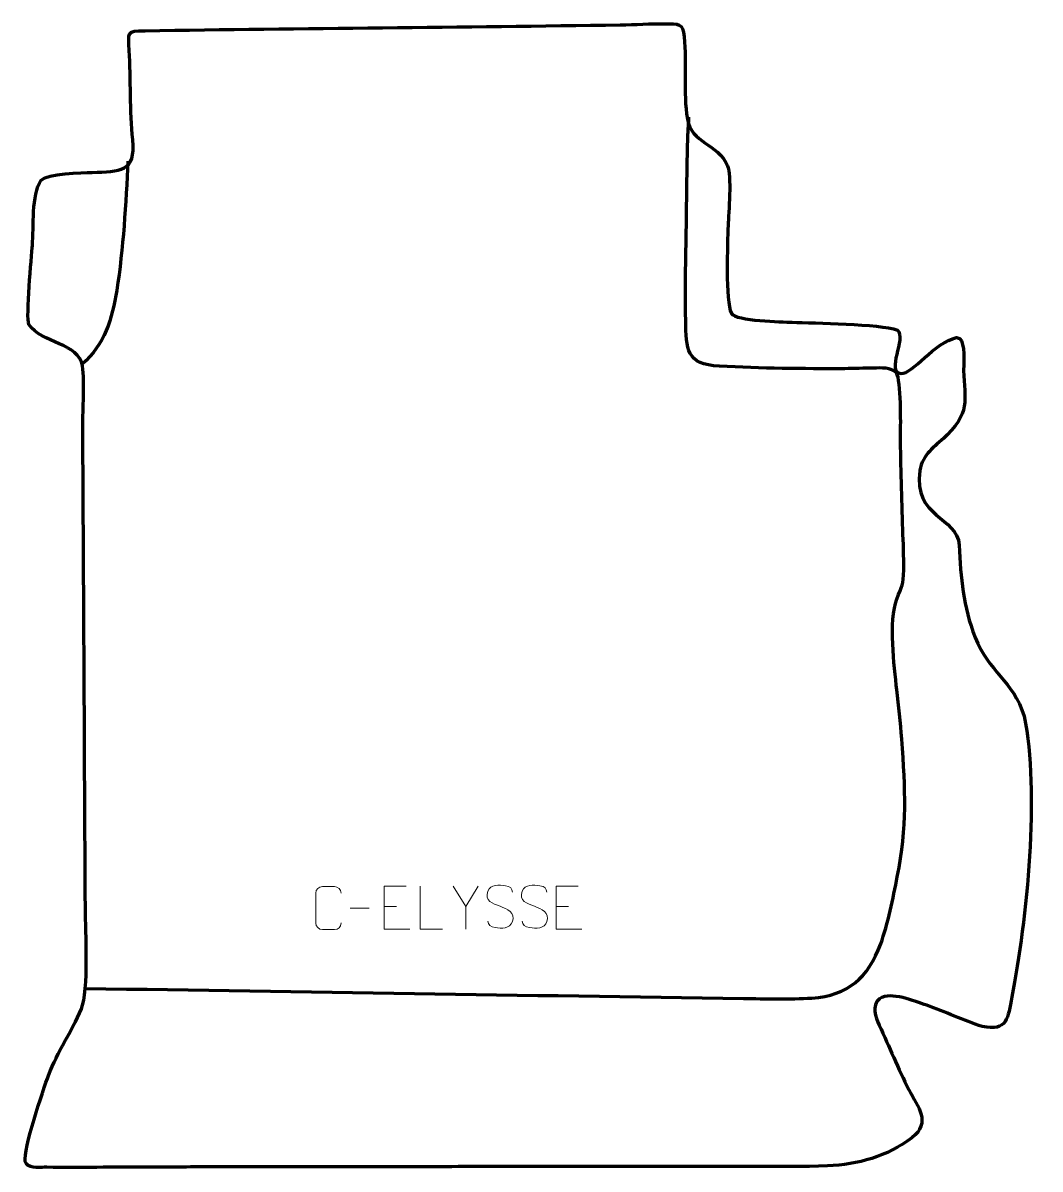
# Model space of a CAD drawing. Header units: millimetres. Extents: x -294 to 298, y -333 to 333.
import ezdxf

# ---------------------------------------------------------------- set-up
doc = ezdxf.new("R2010")
doc.units = ezdxf.units.MM
doc.header["$MEASUREMENT"] = 0
for name, color, linetype in [('layer 1', 7, 'Continuous'), ('layer 2', 7, 'Continuous'), ('layer 3', 7, 'Continuous')]:
    doc.layers.add(name, color=color, linetype=linetype)

msp = doc.modelspace()

# ---------------------------------------------------------------- linework, layer by layer
at = {"layer": 'layer 1', "color": 250, "lineweight": 9}
for points, knots in [([(-108.7054, -190.3433), (-108.8452, -192.6667), (-110.5224, -194.1463), (-112.6701, -194.1571), (-112.6701, -194.1571), (-115.002, -194.1567), (-117.3339, -194.1567), (-119.6654, -194.1571), (-119.6654, -194.1571), (-121.5904, -194.2625), (-123.5625, -192.378), (-123.5513, -190.3607), (-123.5513, -190.3607), (-123.5509, -184.5906), (-123.5509, -178.8209), (-123.5513, -173.0516), (-123.5513, -173.0516), (-123.5471, -170.9135), (-121.8004, -169.1943), (-119.648, -169.2078), (-119.648, -169.2078), (-117.3223, -169.2078), (-114.9962, -169.2078), (-112.6701, -169.2078), (-112.6701, -169.2078), (-110.7235, -169.1723), (-108.7321, -170.6638), (-108.7054, -173.1014)], [0, 0, 0, 0, 0.125, 0.125, 0.125, 0.125, 0.25, 0.25, 0.25, 0.25, 0.375, 0.375, 0.375, 0.375, 0.5, 0.5, 0.5, 0.5, 0.625, 0.625, 0.625, 0.625, 0.75, 0.75, 0.75, 0.75, 1, 1, 1, 1]), ([(-70.9079, -168.9241), (-70.9079, -168.9241), (-83.7818, -168.9241), (-83.7818, -168.9241), (-83.7818, -168.9241), (-83.7818, -168.9241), (-83.7818, -193.8777), (-83.7818, -193.8777), (-83.7818, -193.8777), (-83.7818, -193.8777), (-68.916, -193.8777), (-68.916, -193.8777)], [0, 0, 0, 0, 0.25, 0.25, 0.25, 0.25, 0.5, 0.5, 0.5, 0.5, 1, 1, 1, 1]), ([(-49.8744, -193.8777), (-49.8744, -193.8777), (-62.8235, -193.8777), (-62.8235, -193.8777), (-62.8235, -193.8777), (-62.8235, -193.8777), (-62.8235, -168.9241), (-62.8235, -168.9241)], [0, 0, 0, 0, 0.33333333, 0.33333333, 0.33333333, 0.33333333, 1, 1, 1, 1]), ([(-29.0272, -168.9241), (-29.0272, -168.9241), (-36.3496, -180.8228), (-36.3496, -180.8228), (-36.3496, -180.8228), (-36.3496, -180.8228), (-36.3489, -193.8777), (-36.3489, -193.8777)], [0, 0, 0, 0, 0.33333333, 0.33333333, 0.33333333, 0.33333333, 1, 1, 1, 1]), ([(-16.3441, -180.6489), (-20.5924, -179.1785), (-25.5005, -177.3827), (-23.4954, -171.8624), (-23.4954, -171.8624), (-21.9919, -167.7225), (-16.7783, -168.111), (-13.1747, -168.7121), (-13.1747, -168.7121), (-10.3141, -169.1893), (-9.4494, -170.4025), (-9.1388, -172.4866)], [0, 0, 0, 0, 0.25, 0.25, 0.25, 0.25, 0.5, 0.5, 0.5, 0.5, 1, 1, 1, 1]), ([(3.6559, -180.6489), (-0.5924, -179.1785), (-5.5005, -177.3827), (-3.4954, -171.8624), (-3.4954, -171.8624), (-1.9919, -167.7225), (3.2217, -168.111), (6.8253, -168.7121), (6.8253, -168.7121), (9.6859, -169.1893), (10.5506, -170.4025), (10.8612, -172.4866)], [0, 0, 0, 0, 0.25, 0.25, 0.25, 0.25, 0.5, 0.5, 0.5, 0.5, 1, 1, 1, 1]), ([(29.0921, -168.9241), (29.0921, -168.9241), (16.2182, -168.9241), (16.2182, -168.9241), (16.2182, -168.9241), (16.2182, -168.9241), (16.2182, -193.8777), (16.2182, -193.8777), (16.2182, -193.8777), (16.2182, -193.8777), (31.084, -193.8777), (31.084, -193.8777)], [0, 0, 0, 0, 0.25, 0.25, 0.25, 0.25, 0.5, 0.5, 0.5, 0.5, 1, 1, 1, 1]), ([(-16.3441, -180.649), (-12.3255, -182.2957), (-7.296, -184.184), (-9.13, -189.5443), (-9.13, -189.5443), (-10.5898, -193.8107), (-15.5006, -193.554), (-19.2267, -192.9993), (-19.2267, -192.9993), (-21.9767, -192.5895), (-23.1976, -191.376), (-23.5756, -189.2638)], [0, 0, 0, 0, 0.25, 0.25, 0.25, 0.25, 0.5, 0.5, 0.5, 0.5, 1, 1, 1, 1]), ([(3.6559, -180.649), (7.6745, -182.2957), (12.704, -184.184), (10.87, -189.5443), (10.87, -189.5443), (9.4102, -193.8107), (4.4994, -193.554), (0.7733, -192.9993), (0.7733, -192.9993), (-1.9767, -192.5895), (-3.1976, -191.376), (-3.5756, -189.2638)], [0, 0, 0, 0, 0.25, 0.25, 0.25, 0.25, 0.5, 0.5, 0.5, 0.5, 1, 1, 1, 1])]:
    msp.add_open_spline(points, degree=3, knots=knots, dxfattribs=at)
for points in [[(-36.3496, -180.8228), (-36.3496, -180.8228), (-43.6705, -168.9241), (-43.6705, -168.9241)], [(-103.5121, -181.6843), (-103.5121, -181.6843), (-92.5145, -181.6843), (-92.5145, -181.6843)], [(-83.7818, -180.8038), (-83.7818, -180.8038), (-76.6137, -180.8038), (-76.6137, -180.8038)], [(16.2182, -180.8038), (16.2182, -180.8038), (23.3863, -180.8038), (23.3863, -180.8038)]]:
    msp.add_open_spline(points, degree=3, dxfattribs=at)
at = {"layer": 'layer 2', "color": 242, "lineweight": 200}
msp.add_open_spline([(-222.8052, 328.4541), (-233.8353, 328.2899), (-232.4767, 327.5445), (-231.9218, 316.9629), (-231.9218, 316.9629), (-231.0499, 300.3334), (-231.657, 281.5193), (-229.9514, 265.0302), (-229.9514, 265.0302), (-227.9816, 245.9874), (-237.3849, 246.7157), (-253.5769, 246.0477), (-253.5769, 246.0477), (-259.4936, 245.8037), (-279.609, 245.4211), (-283.1959, 241.5918), (-283.1959, 241.5918), (-288.9305, 232.6634), (-287.3729, 214.5716), (-288.2816, 203.6441), (-288.2816, 203.6441), (-288.8175, 197.2338), (-292.068, 161.6948), (-290.3359, 157.6839), (-290.3359, 157.6839), (-282.8431, 146.4459), (-261.1761, 146.9844), (-259.2039, 133.6075), (-259.2039, 133.6075), (-257.7757, 123.0322), (-259.0092, 109.1391), (-258.9505, 98.0589), (-258.9505, 98.0589), (-258.4565, 4.7203), (-257.968, -88.6183), (-257.4766, -181.9568), (-257.4766, -181.9568), (-257.3604, -195.3439), (-255.3986, -229.37), (-259.8043, -240.3584), (-259.8043, -240.3584), (-265.6025, -253.885), (-273.5871, -264.8864), (-278.9203, -279.0295), (-278.9203, -279.0295), (-281.8991, -286.929), (-293.7855, -322.4721), (-292.3854, -328.9608), (-292.3854, -328.9608), (-291.4207, -333.4315), (-284.8072, -332.3906), (-281.2021, -332.4035), (-281.2021, -332.4035), (-281.2021, -332.4035), (-279.8507, -332.4082), (-279.8507, -332.4082), (-279.8507, -332.4082), (-260.6091, -332.6391), (-241.0507, -332.2803), (-221.7567, -332.2559), (-221.7567, -332.2559), (-209.4464, -332.2403), (-197.1362, -332.2247), (-184.8259, -332.2091), (-184.8259, -332.2091), (-171.8502, -332.1927), (-158.8745, -332.1762), (-145.8988, -332.1598), (-145.8988, -332.1598), (-125.9362, -332.1345), (-105.9736, -332.1093), (-86.011, -332.084), (-86.011, -332.084), (-79.3568, -332.0755), (-72.7025, -332.0671), (-66.0483, -332.0586), (-66.0483, -332.0586), (-46.7512, -332.0343), (-27.454, -332.0098), (-8.1567, -331.9853), (-8.1567, -331.9853), (-1.5025, -331.9769), (5.1516, -331.9685), (11.8058, -331.96), (11.8058, -331.96), (18.1274, -331.9521), (24.4488, -331.9441), (30.7703, -331.9361), (30.7703, -331.9361), (43.7461, -331.9196), (56.7217, -331.9031), (69.6974, -331.8867), (69.6974, -331.8867), (76.3516, -331.8782), (83.0059, -331.8699), (89.6601, -331.8615), (89.6601, -331.8615), (117.5975, -331.8299), (146.1154, -332.3257), (173.9839, -331.634), (173.9839, -331.634), (191.8005, -330.7527), (208.5845, -326.1479), (223.0222, -315.2992), (223.0222, -315.2992), (234.4814, -306.1403), (226.5995, -297.5593), (221.3357, -287.2653), (221.3357, -287.2653), (215.1481, -275.0171), (209.8051, -262.2702), (204.0908, -249.7812), (204.0908, -249.7812), (201.9476, -245.0972), (199.5611, -238.4845), (204.1815, -234.3754), (204.1815, -234.3754), (211.1186, -229.9376), (224.4244, -235.84), (231.6657, -238.2042), (231.6657, -238.2042), (242.4357, -241.9505), (253.2387, -247.1412), (263.9194, -250.5096), (263.9194, -250.5096), (278.8631, -253.5986), (278.7066, -245.4151), (281.1901, -233.3436), (281.1901, -233.3436), (289.8121, -189.1929), (297.5895, -113.6323), (288.2802, -70.1242), (288.2802, -70.1242), (281.8552, -49.2537), (267.7902, -44.637), (259.842, -24.3021), (259.842, -24.3021), (252.8014, -6.0119), (251.4057, 9.9896), (250.6217, 29.3348), (250.6217, 29.3348), (249.2239, 46.0862), (223.8956, 45.0597), (227.7641, 72.7238), (227.7641, 72.7238), (229.0884, 82.1944), (236.253, 86.358), (242.6087, 92.5424), (242.6087, 92.5424), (242.6087, 92.5424), (243.5439, 93.4523), (243.5439, 93.4523), (243.5439, 93.4523), (258.306, 108.0145), (252.8079, 115.6533), (253.165, 134.2275), (253.165, 134.2275), (253.2279, 137.4953), (254.0312, 150.1268), (249.0684, 150.0893), (249.0684, 150.0893), (236.2596, 147.2097), (223.2977, 128.6306), (216.7646, 129.1296), (216.7646, 129.1296), (207.5601, 129.8324), (220.001, 149.6666), (214.6816, 154.4184), (214.6816, 154.4184), (203.9767, 158.1039), (166.399, 158.3739), (153.4492, 158.8968), (153.4492, 158.8968), (147.4248, 159.13), (120.9789, 159.6549), (118.1127, 164.0582), (118.1127, 164.0582), (114.5078, 171.3771), (115.8591, 204.9208), (116.2056, 215.2364), (116.2056, 215.2364), (116.4646, 222.3425), (118.3273, 244.5746), (115.9288, 249.9424), (115.9288, 249.9424), (109.9912, 263.2312), (94.8851, 262.809), (92.5285, 277.0526), (92.5285, 277.0526), (89.909, 292.8853), (92.1584, 308.9555), (90.6928, 324.887), (90.6928, 324.887), (89.9504, 332.9577), (87.3543, 332.4417), (79.5398, 332.496), (79.5398, 332.496), (71.0697, 332.5549), (62.1039, 331.977), (53.503, 331.8535), (53.503, 331.8535), (-38.5975, 330.5297), (-130.7056, 329.8263), (-222.8052, 328.4541)], degree=3, knots=[0, 0, 0, 0, 0.01923077, 0.01923077, 0.01923077, 0.01923077, 0.03846154, 0.03846154, 0.03846154, 0.03846154, 0.05769231, 0.05769231, 0.05769231, 0.05769231, 0.07692308, 0.07692308, 0.07692308, 0.07692308, 0.09615385, 0.09615385, 0.09615385, 0.09615385, 0.11538462, 0.11538462, 0.11538462, 0.11538462, 0.13461538, 0.13461538, 0.13461538, 0.13461538, 0.15384615, 0.15384615, 0.15384615, 0.15384615, 0.17307692, 0.17307692, 0.17307692, 0.17307692, 0.19230769, 0.19230769, 0.19230769, 0.19230769, 0.21153846, 0.21153846, 0.21153846, 0.21153846, 0.23076923, 0.23076923, 0.23076923, 0.23076923, 0.25, 0.25, 0.25, 0.25, 0.26923077, 0.26923077, 0.26923077, 0.26923077, 0.28846154, 0.28846154, 0.28846154, 0.28846154, 0.30769231, 0.30769231, 0.30769231, 0.30769231, 0.32692308, 0.32692308, 0.32692308, 0.32692308, 0.34615385, 0.34615385, 0.34615385, 0.34615385, 0.36538462, 0.36538462, 0.36538462, 0.36538462, 0.38461538, 0.38461538, 0.38461538, 0.38461538, 0.40384615, 0.40384615, 0.40384615, 0.40384615, 0.42307692, 0.42307692, 0.42307692, 0.42307692, 0.44230769, 0.44230769, 0.44230769, 0.44230769, 0.46153846, 0.46153846, 0.46153846, 0.46153846, 0.48076923, 0.48076923, 0.48076923, 0.48076923, 0.5, 0.5, 0.5, 0.5, 0.51923077, 0.51923077, 0.51923077, 0.51923077, 0.53846154, 0.53846154, 0.53846154, 0.53846154, 0.55769231, 0.55769231, 0.55769231, 0.55769231, 0.57692308, 0.57692308, 0.57692308, 0.57692308, 0.59615385, 0.59615385, 0.59615385, 0.59615385, 0.61538462, 0.61538462, 0.61538462, 0.61538462, 0.63461538, 0.63461538, 0.63461538, 0.63461538, 0.65384615, 0.65384615, 0.65384615, 0.65384615, 0.67307692, 0.67307692, 0.67307692, 0.67307692, 0.69230769, 0.69230769, 0.69230769, 0.69230769, 0.71153846, 0.71153846, 0.71153846, 0.71153846, 0.73076923, 0.73076923, 0.73076923, 0.73076923, 0.75, 0.75, 0.75, 0.75, 0.76923077, 0.76923077, 0.76923077, 0.76923077, 0.78846154, 0.78846154, 0.78846154, 0.78846154, 0.80769231, 0.80769231, 0.80769231, 0.80769231, 0.82692308, 0.82692308, 0.82692308, 0.82692308, 0.84615385, 0.84615385, 0.84615385, 0.84615385, 0.86538462, 0.86538462, 0.86538462, 0.86538462, 0.88461538, 0.88461538, 0.88461538, 0.88461538, 0.90384615, 0.90384615, 0.90384615, 0.90384615, 0.92307692, 0.92307692, 0.92307692, 0.92307692, 0.94230769, 0.94230769, 0.94230769, 0.94230769, 0.96153846, 0.96153846, 0.96153846, 0.96153846, 1, 1, 1, 1], dxfattribs=at)
at = {"layer": 'layer 3', "color": 142, "lineweight": 200}
for points, knots in [([(-257.492, -228.3884), (-129.97, -230.2474), (-2.4521, -232.3508), (125.066, -234.2278), (125.066, -234.2278), (137.7386, -234.4143), (152.2433, -234.7827), (164.7929, -234.0142), (164.7929, -234.0142), (186.1898, -232.5254), (197.4688, -222.3272), (204.9083, -202.4868), (204.9083, -202.4868), (209.1137, -191.2714), (212.2137, -175.5486), (214.5608, -163.5998), (214.5608, -163.5998), (220.4198, -133.7706), (219.4046, -113.301), (217.1258, -83.3953), (217.1258, -83.3953), (216.3947, -73.8009), (215.4806, -64.2591), (214.3415, -54.7043), (214.3415, -54.7043), (212.6699, -40.9291), (209.5587, -14.7918), (214.2808, -2.0307), (214.2808, -2.0307), (217.4581, 6.0272), (217.9826, 5.7823), (218.2839, 14.9354), (218.2839, 14.9354), (218.4899, 22.7303), (218.0175, 30.6809), (217.7848, 38.4844), (217.7848, 38.4844), (217.2688, 56.7812), (216.486, 75.0263), (216.4925, 93.338), (216.4925, 93.338), (216.5309, 99.5735), (216.9824, 125.0004), (214.0451, 129.4864), (214.0451, 129.4864), (211.438, 132.7757), (204.5314, 132.351), (200.727, 132.2869), (200.727, 132.2869), (195.1518, 132.2722), (189.5766, 131.963), (183.9946, 131.9141), (183.9946, 131.9141), (159.6858, 131.7909), (135.4483, 132.0904), (111.1683, 133.3759), (111.1683, 133.3759), (91.672, 134.4351), (91.9846, 142.8887), (91.5452, 160.1718), (91.5452, 160.1718), (91.0488, 179.6918), (91.7665, 199.2805), (91.9882, 218.8061), (91.9882, 218.8061), (92.1535, 234.0578), (92.376, 249.3063), (92.7021, 264.5555), (92.7021, 264.5555), (92.8029, 269.1459), (93.1368, 273.5499), (93.4687, 278.1201)], [0, 0, 0, 0, 0.05263158, 0.05263158, 0.05263158, 0.05263158, 0.10526316, 0.10526316, 0.10526316, 0.10526316, 0.15789474, 0.15789474, 0.15789474, 0.15789474, 0.21052632, 0.21052632, 0.21052632, 0.21052632, 0.26315789, 0.26315789, 0.26315789, 0.26315789, 0.31578947, 0.31578947, 0.31578947, 0.31578947, 0.36842105, 0.36842105, 0.36842105, 0.36842105, 0.42105263, 0.42105263, 0.42105263, 0.42105263, 0.47368421, 0.47368421, 0.47368421, 0.47368421, 0.52631579, 0.52631579, 0.52631579, 0.52631579, 0.57894737, 0.57894737, 0.57894737, 0.57894737, 0.63157895, 0.63157895, 0.63157895, 0.63157895, 0.68421053, 0.68421053, 0.68421053, 0.68421053, 0.73684211, 0.73684211, 0.73684211, 0.73684211, 0.78947368, 0.78947368, 0.78947368, 0.78947368, 0.84210526, 0.84210526, 0.84210526, 0.84210526, 0.89473684, 0.89473684, 0.89473684, 0.89473684, 1, 1, 1, 1]), ([(-232.7207, 252.6496), (-233.9536, 228.3175), (-235.4171, 201.4546), (-239.2179, 177.4712), (-239.2179, 177.4712), (-241.761, 161.4233), (-246.4475, 145.462), (-259.3361, 134.6278)], [0, 0, 0, 0, 0.33333333, 0.33333333, 0.33333333, 0.33333333, 1, 1, 1, 1])]:
    msp.add_open_spline(points, degree=3, knots=knots, dxfattribs=at)

doc.saveas('drawing.dxf')
